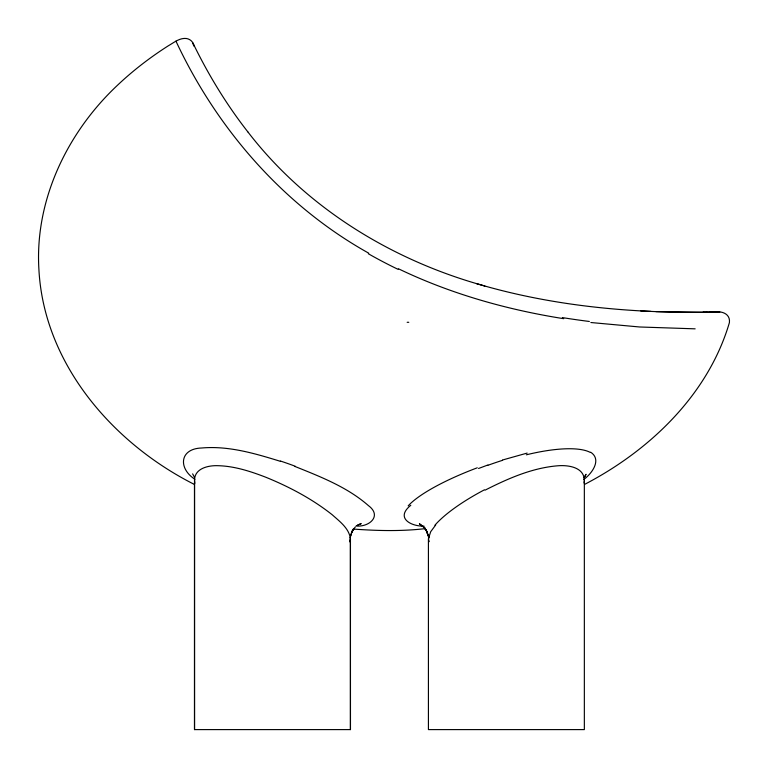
<?xml version="1.0" encoding="UTF-8"?>
<svg xmlns="http://www.w3.org/2000/svg" width="768" height="768" viewBox="0 0 768 768"><rect width="100%" height="100%" fill="white"/><g stroke="black" fill="none" stroke-linecap="round" stroke-linejoin="round"><path stroke-width="1.15" d="M194.515 729.6L194.515 479.712C195.005 468.173 208.637 465.302 217.968 465.696C234.48 466.099 250.454 471.331 265.728 477.206C289.363 486.826 312.221 498.931 332.275 514.81C339.61 521.405 349.19 528.374 350.448 538.886L350.448 729.6L194.515 729.6L194.525 482.87M435.696 524.976L430.704 531.696L428.419 538.723L428.419 729.6L584.352 729.6L584.342 480.48C584.246 466.925 567.638 464.832 557.251 465.83C531.706 468.048 507.744 478.675 485.126 490.128M350.448 538.886L349.939 541.709M584.342 480.48L584.045 483.053M428.496 537.61L428.909 535.747M350.342 537.187L351.571 532.81L353.779 528.595L352.262 530.688L355.382 526.915M350.774 535.574L352.051 531.245L351.427 533.107L353.693 528.998M584.717 477.014L586.051 474.278L583.92 477.773M410.794 505.286C395.021 517.949 410.928 526.493 424.013 526.118M583.747 479.443C591.677 473.894 602.227 459.696 590.678 452.218M247.795 131.818C226.464 104.534 208.387 74.784 193.229 43.661C192.106 40.819 189.293 38.899 186.298 38.486C179.51 37.757 173.827 42.682 168.288 45.811C150.01 57.456 132.768 70.733 117.043 85.67C67.171 132.643 34.522 200.41 38.928 269.789L38.928 269.837C44.045 364.042 112.915 443.395 194.477 484.483M584.506 484.445C649.862 450.47 708.211 394.675 729.418 322.579C730.512 313.123 720.624 310.598 713.376 312.221L714.883 312.182M356.918 525.562L361.21 523.594L357.83 524.957M478.55 468.49L487.901 464.986M502.502 460.013L527.165 453.091M424.781 528.691C401.088 531.408 377.069 530.822 353.309 529.046M356.064 526.013C369.245 527.261 382.406 515.914 368.381 505.574C347.347 487.123 320.621 476.784 295.008 466.474M717.312 312.115L719.846 312.058M718.224 312.077L718.934 312.058M716.198 312.154L718.042 312.125L711.667 312.24M718.042 312.125L709.766 312.269L713.491 312.211M707.664 312.298L711.571 312.24L705.37 312.326L709.459 312.269M707.155 312.298L702.883 312.355L704.659 312.317C628.013 313.037 550.752 305.626 477.053 283.776L477.485 283.901C387.994 257.846 304.925 206.16 247.795 131.818M707.155 312.298L655.862 311.616M695.146 328.838L639.619 326.986L590.861 322.522M650.957 311.405L640.714 310.896M563.75 318.691C506.717 309.677 450.499 293.818 398.371 268.733M477.053 283.776L484.829 286.042M280.262 461.28C254.976 453.485 228.518 445.622 201.744 447.994C179.558 448.608 177.917 468.365 194.986 479.328M368.717 253.171C283.622 205.651 217.008 129.005 175.958 41.136M423.302 526.733L419.414 523.766L425.05 528.115L423.302 526.733L426.422 530.496L425.232 528.893L427.44 533.107L426.816 531.245L428.093 535.574L426.816 531.245L427.44 533.107M425.232 528.893L426.422 530.496M192.634 473.866L194.544 477.427M192.797 42.787L193.757 46.003M193.728 44.822L193.44 44.237M426.816 531.245L428.659 537.504M428.467 539.798L428.957 541.786A80.227 24.221 -20.4 0 1 428.803 537.523M194.861 483.283L194.515 479.712M350.4 539.798L350.448 729.6M350.064 537.523A80.227 24.221 20.4 0 1 349.91 541.786M280.368 461.002A104.381 25.939 18.2 0 1 295.277 466.253M434.957 525.158A98.822 28.118 -23.5 0 1 484.426 489.821M408.182 505.853A109.968 25.728 -17.6 0 1 477.274 467.798M488.122 465.226A103.315 25.546 -18.2 0 1 502.56 460.31M526.349 454.81A88.752 25.891 -18.5 0 1 590.237 452.4M408.778 322.291A340.877 0.586 -0.4 0 1 407.165 322.301M589.363 321.466A352.195 85.93 18.3 0 1 562.378 317.597M398.122 269.366A262.464 142.358 27.4 0 1 368.314 253.728"/></g></svg>
